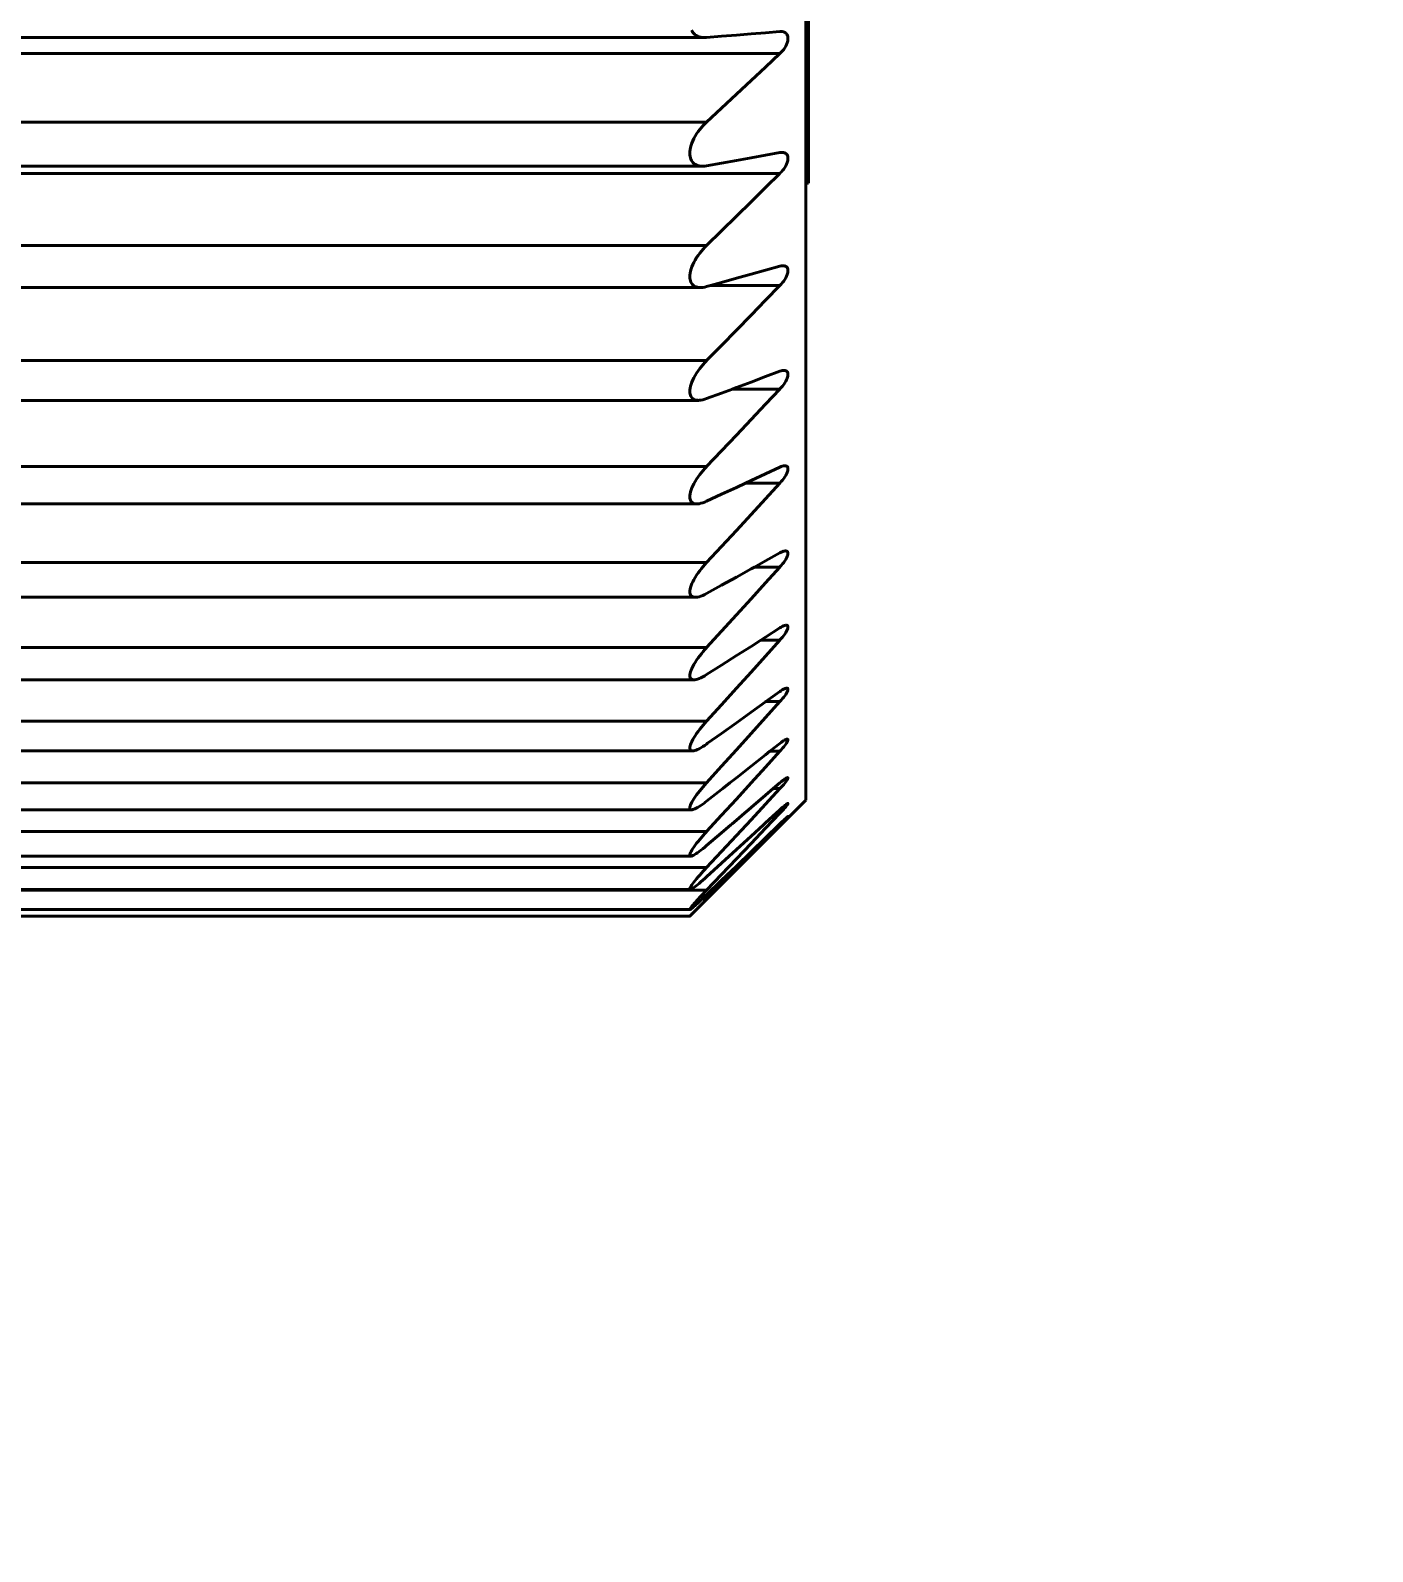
# Model space of a CAD drawing. Header units: millimetres. Extents: x 15 to 415, y 5 to 292.
# Drawn here: x 125.04 to 129.7, y 54.22 to 59.51 of the extents above; entities that cross this region are included whole.
import ezdxf

# ---------------------------------------------------------------- set-up
doc = ezdxf.new("R2010")
doc.units = ezdxf.units.MM
doc.layers.add('Annotations', color=7, linetype='Continuous')
doc.layers.add('Geometries', color=7, linetype='Continuous')
doc.styles.add('Shapr4', font='txt', dxfattribs={"height": 3.3495})
doc.dimstyles.new('ISO-25', dxfattribs={"dimtxt": 2.5, "dimasz": 2.5, "dimexe": 1.25, "dimexo": 0.625, "dimtad": 1, "dimtxsty": 'Standard', "dimcen": 2.5, "dimadec": 0, "dimazin": 0, "dimtfac": 1, "dimtmove": 0, "dimatfit": 3, "dimfxl": 1, "dimarcsym": 0})

# ---------------------------------------------------------------- blocks, each defined once
blk = doc.blocks.new('*D4')
at = {"layer": 'Annotations', "color": 0, "linetype": 'Continuous', "lineweight": 15}
for p, q in [((105.5277, 147.7639), (154.7628, 147.7639)), ((153.5128, 145.2639), (153.5128, 25.74)), ((88.3854, 23.24), (154.7628, 23.24))]:
    blk.add_line(p, q, dxfattribs=at)
at = {"layer": 'Annotations', "color": 0}
for points in [[(153.9295, 145.2639), (153.0961, 145.2639), (153.5128, 147.7639)], [(153.0961, 25.74), (153.9295, 25.74), (153.5128, 23.24)]]:
    blk.add_solid(points, dxfattribs=at)
at = {"layer": 'Defpoints', "color": 0}
for p in [(104.9027, 147.7639), (87.7604, 23.24), (153.5128, 23.24)]:
    blk.add_point(p, dxfattribs=at)
at = {"layer": 'Annotations', "color": 0, "lineweight": 15, "insert": (150.8191, 80.8075), "char_height": 3.3495, "attachment_point": 5, "rotation": 90, "style": 'Shapr4'}
blk.add_mtext('\\A1;124,52', dxfattribs=at)

msp = doc.modelspace()

# ---------------------------------------------------------------- linework, layer by layer
at = {"layer": 'Geometries', "linetype": 'Continuous', "lineweight": 40}
for p, q in [((127.7318, 58.9769), (127.7318, 59.9408)), ((127.7418, 59.9408), (127.7418, 58.9769)), ((123.0853, 59.4822), (127.3808, 59.4822)), ((127.3792, 59.4822), (127.3748, 59.4824)), ((127.381, 59.4822), (127.3808, 59.4822)), ((127.3875, 59.4825), (127.381, 59.4822)), ((127.6422, 59.5036), (127.6455, 59.5037)), ((122.8239, 59.4268), (127.6422, 59.4268)), ((127.6424, 59.427), (127.6422, 59.4268)), ((127.3875, 59.189), (123.0786, 59.189)), ((127.3871, 59.1887), (127.3875, 59.189)), ((127.6466, 59.0834), (127.6479, 59.0834)), ((127.6479, 59.0834), (127.6492, 59.0835)), ((122.8239, 59.0104), (127.6422, 59.0104)), ((123.0929, 59.0352), (127.3732, 59.0352)), ((127.3732, 59.0352), (127.3724, 59.0352)), ((127.3875, 59.0365), (127.381, 59.0356)), ((127.6424, 59.0107), (127.6422, 59.0104)), ((127.7318, 58.9769), (127.7418, 58.9769)), ((127.7318, 56.832), (127.7318, 58.9769)), ((127.3875, 58.76), (123.0786, 58.76)), ((127.3871, 58.7597), (127.3875, 58.76)), ((127.6525, 58.6898), (127.6527, 58.6898)), ((127.3875, 58.6171), (127.4007, 58.6208)), ((127.4007, 58.6208), (127.6422, 58.6208)), ((127.6424, 58.6211), (127.6422, 58.6208)), ((123.1001, 58.6139), (127.366, 58.6139)), ((127.366, 58.6139), (127.3626, 58.614)), ((127.3661, 58.6139), (127.366, 58.6139)), ((127.3875, 58.6171), (127.381, 58.6156)), ((127.3875, 58.3597), (123.0786, 58.3597)), ((127.3871, 58.3594), (127.3875, 58.3597)), ((127.6548, 58.3258), (127.656, 58.3258)), ((127.656, 58.3258), (127.6563, 58.3258)), ((127.6422, 58.2611), (127.4771, 58.2611)), ((127.6424, 58.2613), (127.6422, 58.2611)), ((123.1067, 58.2218), (127.3594, 58.2218)), ((127.3593, 58.2218), (127.3568, 58.2219)), ((127.3599, 58.2218), (127.3593, 58.2218)), ((127.3875, 58.2277), (127.381, 58.2255)), ((127.3875, 57.9915), (123.0786, 57.9915)), ((127.3871, 57.9911), (127.3875, 57.9915)), ((127.6585, 57.9945), (127.659, 57.9945)), ((127.659, 57.9945), (127.6595, 57.9945)), ((127.6422, 57.9341), (127.5228, 57.9341)), ((127.6424, 57.9344), (127.6422, 57.9341)), ((123.1129, 57.862), (127.3532, 57.862)), ((127.3532, 57.862), (127.352, 57.862)), ((127.3539, 57.862), (127.3532, 57.862)), ((127.3875, 57.8712), (127.381, 57.8684)), ((127.3875, 57.6581), (123.0786, 57.6581)), ((127.3871, 57.6578), (127.3875, 57.6581)), ((127.6422, 57.6426), (127.5535, 57.6426)), ((127.6424, 57.6428), (127.6422, 57.6426)), ((123.1184, 57.5373), (127.3476, 57.5373)), ((127.3477, 57.5373), (127.3472, 57.5373)), ((127.3477, 57.5373), (127.3476, 57.5373)), ((127.349, 57.5374), (127.3477, 57.5373)), ((127.3477, 57.5373), (127.3477, 57.5373)), ((127.3875, 57.5507), (127.381, 57.5473)), ((127.664, 57.4403), (127.6644, 57.4403)), ((127.3875, 57.3624), (123.0786, 57.3624)), ((127.3871, 57.3621), (127.3875, 57.3624)), ((127.6422, 57.3888), (127.576, 57.3888)), ((127.6424, 57.3891), (127.6422, 57.3888)), ((123.1233, 57.2505), (127.3428, 57.2505)), ((127.3428, 57.2505), (127.3413, 57.2505)), ((127.3875, 57.2687), (127.381, 57.2647)), ((127.5933, 57.1748), (127.6422, 57.2099)), ((127.5933, 57.1748), (127.6422, 57.1748)), ((127.6424, 57.1751), (127.6422, 57.1748)), ((127.3875, 57.1067), (123.0786, 57.1067)), ((127.3871, 57.1064), (127.3875, 57.1067)), ((127.6672, 57.0448), (127.6675, 57.0449)), ((127.6675, 57.0449), (127.668, 57.0448)), ((123.1274, 57.0037), (127.3386, 57.0037)), ((127.3875, 57.0275), (127.381, 57.023)), ((127.3875, 57.0275), (127.391, 57.03)), ((127.6073, 57.0023), (127.6422, 57.0023)), ((127.6074, 57.0023), (127.6422, 57.0299)), ((127.6424, 57.0026), (127.6422, 57.0023)), ((127.3875, 56.8931), (123.0786, 56.8931)), ((127.3871, 56.8927), (127.3875, 56.8931)), ((127.4432, 56.8728), (127.4686, 56.8927)), ((127.6191, 56.8728), (127.6422, 56.8926)), ((127.6684, 56.9109), (127.6687, 56.9109)), ((127.6687, 56.9109), (127.6692, 56.9108)), ((127.3289, 56.4291), (127.7318, 56.832)), ((127.3875, 56.8289), (127.381, 56.8239)), ((127.619, 56.8727), (127.6422, 56.8727)), ((127.6424, 56.873), (127.6422, 56.8727)), ((123.1309, 56.7991), (127.3352, 56.7991)), ((127.3343, 56.7991), (127.3339, 56.7992)), ((127.3351, 56.7991), (127.335, 56.7991)), ((127.3355, 56.7991), (127.3351, 56.7991)), ((127.5333, 56.7992), (127.5193, 56.7872)), ((127.6291, 56.7871), (127.6422, 56.7871)), ((127.6292, 56.7872), (127.6422, 56.7991)), ((127.6424, 56.7874), (127.6422, 56.7871)), ((127.6694, 56.821), (127.6695, 56.821)), ((127.6695, 56.821), (127.6698, 56.8209)), ((127.3875, 56.7233), (123.0786, 56.7233)), ((127.3871, 56.7229), (127.3875, 56.7233)), ((127.4714, 56.7462), (127.476, 56.7502)), ((127.5846, 56.7462), (127.5889, 56.7502)), ((127.638, 56.7462), (127.6422, 56.7462)), ((127.6381, 56.7462), (127.6422, 56.7502)), ((127.6424, 56.7464), (127.6422, 56.7462)), ((127.3875, 56.6747), (127.381, 56.6692)), ((123.1336, 56.6382), (127.3324, 56.6382)), ((127.3324, 56.6382), (127.3319, 56.6382)), ((127.3875, 56.5986), (123.0786, 56.5986)), ((127.3875, 56.566), (127.381, 56.5601)), ((127.3871, 56.5983), (127.3875, 56.5986)), ((127.3875, 56.5201), (123.0786, 56.5201)), ((123.1356, 56.5223), (127.3305, 56.5223)), ((127.3304, 56.5223), (127.3303, 56.5223)), ((127.3871, 56.5198), (127.3875, 56.5201)), ((127.3875, 56.4884), (127.3714, 56.4884)), ((127.3875, 56.5037), (127.381, 56.4975)), ((127.3816, 56.4824), (127.3875, 56.4884)), ((123.1368, 56.4524), (127.3293, 56.4524)), ((123.1372, 56.4291), (127.3289, 56.4291)), ((127.3289, 56.4291), (127.3294, 56.4296)), ((127.3293, 56.4524), (127.3293, 56.4524))]:
    msp.add_line(p, q, dxfattribs=at)
at = {"layer": 'Geometries', "linetype": 'Continuous', "lineweight": 40, "flags": 128}
for points in [[(127.3748, 59.4824), (127.3741, 59.4825), (127.3677, 59.4834), (127.3615, 59.485), (127.3557, 59.4873), (127.3511, 59.4897), (127.3468, 59.4927), (127.3429, 59.4962), (127.3393, 59.5003), (127.3367, 59.5041), (127.3344, 59.5083)], [(127.3808, 59.4822), (127.3807, 59.4822), (127.3792, 59.4822)], [(127.3875, 59.4825), (127.4395, 59.4868), (127.491, 59.491), (127.542, 59.4952), (127.5923, 59.4994), (127.6422, 59.5036)], [(127.6466, 59.5037), (127.6504, 59.5034), (127.6543, 59.5025), (127.6579, 59.5011), (127.6607, 59.4994), (127.6633, 59.4973), (127.6655, 59.4948), (127.6671, 59.4923), (127.6683, 59.4894), (127.6693, 59.4863), (127.6698, 59.4828), (127.67, 59.4791), (127.6698, 59.4752), (127.6692, 59.4715), (127.6684, 59.4678), (127.6673, 59.4641), (127.665, 59.4582), (127.6622, 59.4525), (127.6589, 59.4468), (127.6552, 59.4414), (127.6512, 59.4364), (127.6468, 59.4314), (127.6424, 59.427)], [(127.6455, 59.5037), (127.6464, 59.5037), (127.6466, 59.5037)], [(127.6422, 59.4268), (127.5923, 59.3801), (127.542, 59.3329), (127.491, 59.2854), (127.4395, 59.2374), (127.3875, 59.189)], [(127.3724, 59.0352), (127.3677, 59.0354), (127.3615, 59.0363), (127.3557, 59.0379), (127.3511, 59.0397), (127.3468, 59.0421), (127.3429, 59.045), (127.3393, 59.0485), (127.3367, 59.0518), (127.3344, 59.0556), (127.3325, 59.0597), (127.3309, 59.0643), (127.3298, 59.0692), (127.3291, 59.0746), (127.3289, 59.0802), (127.3291, 59.086), (127.33, 59.0932), (127.3315, 59.1006), (127.3335, 59.1081), (127.3362, 59.1159), (127.3394, 59.1236), (127.343, 59.1312), (127.3476, 59.1396), (127.3527, 59.1478), (127.3581, 59.1558), (127.3638, 59.1633), (127.3694, 59.1702), (127.3753, 59.1768), (127.3813, 59.1831), (127.3871, 59.1887)], [(127.3875, 59.0365), (127.4395, 59.046), (127.491, 59.0553), (127.542, 59.0645), (127.5923, 59.0737), (127.6422, 59.0828)], [(127.6422, 59.0828), (127.6464, 59.0833), (127.6466, 59.0834)], [(127.6508, 59.0834), (127.6543, 59.083), (127.6579, 59.0821), (127.6607, 59.0808), (127.6633, 59.0791), (127.6655, 59.0769), (127.6671, 59.0747), (127.6683, 59.0722), (127.6693, 59.0693), (127.6698, 59.0661), (127.67, 59.0626), (127.6698, 59.0589), (127.6692, 59.0554), (127.6684, 59.0518), (127.6673, 59.0482), (127.665, 59.0424), (127.6622, 59.0368), (127.6589, 59.0311), (127.6552, 59.0256), (127.6512, 59.0204), (127.6468, 59.0152), (127.6424, 59.0107)], [(127.6492, 59.0835), (127.6504, 59.0834), (127.6508, 59.0834)], [(127.3746, 59.0352), (127.3741, 59.0352), (127.3732, 59.0352)], [(127.381, 59.0356), (127.3807, 59.0356), (127.3746, 59.0352)], [(127.6422, 59.0104), (127.5923, 58.9612), (127.542, 58.9116), (127.491, 58.8615), (127.4395, 58.811), (127.3875, 58.76)], [(127.3626, 58.614), (127.3615, 58.6141), (127.3557, 58.6149), (127.3511, 58.6162), (127.3468, 58.6179), (127.3429, 58.6203), (127.3393, 58.6231), (127.3367, 58.626), (127.3344, 58.6292), (127.3325, 58.6329), (127.3309, 58.637), (127.3298, 58.6415), (127.3291, 58.6464), (127.3289, 58.6517), (127.3291, 58.6572), (127.33, 58.664), (127.3315, 58.6711), (127.3335, 58.6783), (127.3362, 58.6859), (127.3394, 58.6935), (127.343, 58.701), (127.3476, 58.7094), (127.3527, 58.7177), (127.3581, 58.7257), (127.3638, 58.7333), (127.3694, 58.7404), (127.3753, 58.7473), (127.3813, 58.7538), (127.3871, 58.7597)], [(127.4007, 58.6208), (127.4395, 58.6316), (127.491, 58.6459), (127.542, 58.6601), (127.5923, 58.6742), (127.6422, 58.6882)], [(127.6422, 58.6882), (127.6464, 58.6891), (127.6466, 58.6892)], [(127.6548, 58.6897), (127.6579, 58.6892), (127.6607, 58.6884), (127.6633, 58.6871), (127.6655, 58.6853), (127.6671, 58.6834), (127.6683, 58.6812), (127.6693, 58.6786), (127.6698, 58.6757), (127.67, 58.6724), (127.6698, 58.6689), (127.6692, 58.6656), (127.6684, 58.6622), (127.6673, 58.6587), (127.665, 58.6531), (127.6622, 58.6476), (127.6589, 58.6419), (127.6552, 58.6364), (127.6512, 58.6311), (127.6468, 58.6258), (127.6424, 58.6211)], [(127.6466, 58.6892), (127.6504, 58.6897), (127.6525, 58.6898)], [(127.6527, 58.6898), (127.6543, 58.6897), (127.6548, 58.6897)], [(127.6422, 58.6208), (127.5923, 58.5695), (127.542, 58.5178), (127.491, 58.4656), (127.4395, 58.4129), (127.3875, 58.3597)], [(127.381, 58.6156), (127.3807, 58.6155), (127.3741, 58.6144), (127.3677, 58.614), (127.3661, 58.6139)], [(127.3568, 58.2219), (127.3557, 58.2219), (127.3511, 58.2226), (127.3468, 58.2237), (127.3429, 58.2254), (127.3393, 58.2276), (127.3367, 58.2299), (127.3344, 58.2327), (127.3325, 58.2359), (127.3309, 58.2395), (127.3298, 58.2435), (127.3291, 58.248), (127.3289, 58.2528), (127.3291, 58.2579), (127.33, 58.2643), (127.3315, 58.2711), (127.3335, 58.278), (127.3362, 58.2853), (127.3394, 58.2927), (127.343, 58.3), (127.3476, 58.3084), (127.3527, 58.3166), (127.3581, 58.3246), (127.3638, 58.3324), (127.3694, 58.3396), (127.3753, 58.3465), (127.3813, 58.3533), (127.3871, 58.3594)], [(127.4772, 58.2611), (127.491, 58.2663), (127.542, 58.2853), (127.5923, 58.3042), (127.6422, 58.3229)], [(127.6422, 58.3229), (127.6464, 58.3243), (127.6466, 58.3243)], [(127.6563, 58.3258), (127.6579, 58.3257), (127.6607, 58.3253), (127.6633, 58.3244), (127.6655, 58.323), (127.6671, 58.3215), (127.6683, 58.3196), (127.6693, 58.3173), (127.6698, 58.3147), (127.67, 58.3117), (127.6698, 58.3085), (127.6692, 58.3054), (127.6684, 58.3022), (127.6673, 58.2988), (127.665, 58.2934), (127.6622, 58.288), (127.6589, 58.2824), (127.6552, 58.2769), (127.6512, 58.2716), (127.6468, 58.2662), (127.6424, 58.2613)], [(127.6466, 58.3243), (127.6504, 58.3253), (127.6543, 58.3258), (127.6548, 58.3258)], [(127.6422, 58.2611), (127.5923, 58.2081), (127.542, 58.1547), (127.491, 58.1007), (127.4395, 58.0464), (127.3875, 57.9915)], [(127.3875, 58.2277), (127.4395, 58.2471), (127.4772, 58.2611)], [(127.381, 58.2255), (127.3807, 58.2254), (127.3741, 58.2236), (127.3677, 58.2224), (127.3615, 58.2219), (127.3599, 58.2218)], [(127.352, 57.862), (127.3511, 57.862), (127.3468, 57.8625), (127.3429, 57.8636), (127.3393, 57.8652), (127.3367, 57.8669), (127.3344, 57.8692), (127.3325, 57.8718), (127.3309, 57.8749), (127.3298, 57.8784), (127.3291, 57.8824), (127.3289, 57.8867), (127.3291, 57.8914), (127.33, 57.8974), (127.3315, 57.9037), (127.3335, 57.9103), (127.3362, 57.9173), (127.3394, 57.9244), (127.343, 57.9315), (127.3476, 57.9397), (127.3527, 57.9478), (127.3581, 57.9558), (127.3638, 57.9636), (127.3694, 57.9708), (127.3753, 57.9779), (127.3813, 57.9848), (127.3871, 57.9911)], [(127.5228, 57.9341), (127.542, 57.9431), (127.5923, 57.9666), (127.6422, 57.9899)], [(127.6422, 57.9899), (127.6464, 57.9917), (127.6466, 57.9918)], [(127.6595, 57.9945), (127.6607, 57.9944), (127.6633, 57.9939), (127.6655, 57.993), (127.6671, 57.9918), (127.6683, 57.9903), (127.6693, 57.9883), (127.6698, 57.986), (127.67, 57.9834), (127.6698, 57.9805), (127.6692, 57.9776), (127.6684, 57.9746), (127.6673, 57.9714), (127.665, 57.9663), (127.6622, 57.961), (127.6589, 57.9555), (127.6552, 57.9501), (127.6512, 57.9448), (127.6468, 57.9393), (127.6424, 57.9344)], [(127.6466, 57.9918), (127.6504, 57.9931), (127.6543, 57.994), (127.6579, 57.9945), (127.6585, 57.9945)], [(127.6422, 57.9341), (127.5923, 57.8799), (127.542, 57.8252), (127.491, 57.77), (127.4395, 57.7143), (127.3875, 57.6581)], [(127.3875, 57.8712), (127.4395, 57.8954), (127.491, 57.9193), (127.5228, 57.9341)], [(127.381, 57.8684), (127.3807, 57.8683), (127.3741, 57.8659), (127.3677, 57.864), (127.3615, 57.8627), (127.3557, 57.862), (127.3539, 57.862)], [(127.5536, 57.6426), (127.5923, 57.6641), (127.6422, 57.6918)], [(127.6422, 57.6918), (127.6464, 57.694), (127.6466, 57.6941)], [(127.6616, 57.6985), (127.6633, 57.6984), (127.6655, 57.6979), (127.6671, 57.6971), (127.6683, 57.6959), (127.6693, 57.6943), (127.6698, 57.6924), (127.67, 57.6901), (127.6698, 57.6875), (127.6692, 57.6849), (127.6684, 57.6821), (127.6673, 57.6791), (127.665, 57.6742), (127.6622, 57.6692), (127.6589, 57.6638), (127.6552, 57.6585), (127.6512, 57.6533), (127.6468, 57.6478), (127.6424, 57.6428)], [(127.6466, 57.6941), (127.6504, 57.6958), (127.6543, 57.6972), (127.6579, 57.6982), (127.6595, 57.6984)], [(127.6595, 57.6984), (127.6607, 57.6985), (127.6616, 57.6985)], [(127.3472, 57.5373), (127.3468, 57.5373), (127.3429, 57.5377), (127.3393, 57.5387), (127.3367, 57.5399), (127.3344, 57.5415), (127.3325, 57.5436), (127.3309, 57.5462), (127.3298, 57.5492), (127.3291, 57.5526), (127.3289, 57.5565), (127.3291, 57.5607), (127.33, 57.5662), (127.3315, 57.572), (127.3335, 57.5782), (127.3362, 57.5848), (127.3394, 57.5916), (127.343, 57.5985), (127.3476, 57.6064), (127.3527, 57.6143), (127.3581, 57.6222), (127.3638, 57.6299), (127.3694, 57.6372), (127.3753, 57.6444), (127.3813, 57.6513), (127.3871, 57.6578)], [(127.6422, 57.6426), (127.5923, 57.5875), (127.542, 57.532), (127.491, 57.476), (127.4395, 57.4195), (127.3875, 57.3624)], [(127.3875, 57.5507), (127.4395, 57.5795), (127.491, 57.6079), (127.542, 57.6361), (127.5536, 57.6426)], [(127.381, 57.5473), (127.3807, 57.5472), (127.3741, 57.5441), (127.3677, 57.5415), (127.3615, 57.5395), (127.3557, 57.5381), (127.3511, 57.5375), (127.349, 57.5374)], [(127.576, 57.3888), (127.5923, 57.3992), (127.6422, 57.4312)], [(127.6422, 57.4312), (127.6464, 57.4337), (127.6466, 57.4338)], [(127.6644, 57.4403), (127.6655, 57.4402), (127.6671, 57.4397), (127.6683, 57.4389), (127.6693, 57.4377), (127.6698, 57.4361), (127.67, 57.4341), (127.6698, 57.4318), (127.6692, 57.4295), (127.6684, 57.427), (127.6673, 57.4243), (127.665, 57.4197), (127.6622, 57.4149), (127.6589, 57.4098), (127.6552, 57.4046), (127.6512, 57.3994), (127.6468, 57.394), (127.6424, 57.3891)], [(127.6466, 57.4338), (127.6504, 57.4359), (127.6543, 57.4378), (127.6579, 57.4391), (127.6607, 57.4399), (127.6627, 57.4402)], [(127.6627, 57.4402), (127.6633, 57.4402), (127.664, 57.4403)], [(127.3413, 57.2505), (127.3393, 57.2508), (127.3367, 57.2514), (127.3344, 57.2525), (127.3325, 57.254), (127.3309, 57.256), (127.3298, 57.2584), (127.3291, 57.2614), (127.3289, 57.2647), (127.3291, 57.2684), (127.33, 57.2733), (127.3315, 57.2786), (127.3335, 57.2843), (127.3362, 57.2905), (127.3394, 57.2969), (127.343, 57.3035), (127.3476, 57.3111), (127.3527, 57.3189), (127.3581, 57.3266), (127.3638, 57.3342), (127.3694, 57.3414), (127.3753, 57.3486), (127.3813, 57.3556), (127.3871, 57.3621)], [(127.6422, 57.3888), (127.5923, 57.3334), (127.542, 57.2775), (127.491, 57.2211), (127.4395, 57.1642), (127.3875, 57.1067)], [(127.3875, 57.2687), (127.4395, 57.3018), (127.491, 57.3346), (127.542, 57.367), (127.576, 57.3888)], [(127.3429, 57.2505), (127.3429, 57.2505), (127.3428, 57.2505)], [(127.381, 57.2647), (127.3807, 57.2646), (127.3741, 57.2609), (127.3677, 57.2576), (127.3615, 57.2549), (127.3557, 57.2528), (127.3511, 57.2516), (127.3468, 57.2508), (127.3429, 57.2505)], [(127.6422, 57.2099), (127.6464, 57.2128), (127.6466, 57.213)], [(127.668, 57.2214), (127.6683, 57.2213), (127.6693, 57.2204), (127.6698, 57.2192), (127.67, 57.2176), (127.6698, 57.2157), (127.6692, 57.2137), (127.6684, 57.2114), (127.6673, 57.2089), (127.665, 57.2047), (127.6622, 57.2002), (127.6589, 57.1954), (127.6552, 57.1904), (127.6512, 57.1853), (127.6468, 57.18), (127.6424, 57.1751)], [(127.6466, 57.213), (127.6504, 57.2155), (127.6543, 57.2177), (127.6579, 57.2195), (127.6607, 57.2207), (127.6633, 57.2214), (127.6652, 57.2218)], [(127.6652, 57.2218), (127.6655, 57.2218), (127.6659, 57.2218)], [(127.6659, 57.2218), (127.6671, 57.2217), (127.668, 57.2214)], [(127.6422, 57.1748), (127.5923, 57.1194), (127.542, 57.0636), (127.491, 57.0073), (127.4395, 56.9505), (127.3875, 56.8931)], [(127.391, 57.03), (127.4395, 57.0646), (127.491, 57.1014), (127.542, 57.1379), (127.5923, 57.1741), (127.5933, 57.1748)], [(127.3365, 57.0039), (127.3344, 57.0044), (127.3325, 57.0053), (127.3309, 57.0067), (127.3298, 57.0086), (127.3291, 57.0109), (127.3289, 57.0137), (127.3291, 57.0169), (127.33, 57.0212), (127.3315, 57.026), (127.3335, 57.0311), (127.3362, 57.0368), (127.3394, 57.0428), (127.343, 57.0491), (127.3476, 57.0563), (127.3527, 57.0637), (127.3581, 57.0712), (127.3638, 57.0787), (127.3694, 57.0858), (127.3753, 57.0929), (127.3813, 57.0999), (127.3871, 57.1064)], [(127.668, 57.0448), (127.6683, 57.0448), (127.6693, 57.0443), (127.6698, 57.0435), (127.67, 57.0423), (127.6698, 57.0407), (127.6692, 57.039), (127.6684, 57.037), (127.6673, 57.0349), (127.665, 57.031), (127.6622, 57.0269), (127.6589, 57.0223), (127.6552, 57.0175), (127.6512, 57.0127), (127.6468, 57.0075), (127.6424, 57.0026)], [(127.6466, 57.0334), (127.6504, 57.0362), (127.6543, 57.0388), (127.6579, 57.041), (127.6607, 57.0426), (127.6633, 57.0438), (127.6655, 57.0445), (127.6671, 57.0448), (127.6672, 57.0448)], [(127.3386, 57.0037), (127.3367, 57.0039), (127.3365, 57.0039)], [(127.3394, 57.0038), (127.3393, 57.0038), (127.3386, 57.0037)], [(127.381, 57.023), (127.3807, 57.0228), (127.3741, 57.0185), (127.3677, 57.0146), (127.3615, 57.0112), (127.3557, 57.0084), (127.3511, 57.0065), (127.3468, 57.0051), (127.3429, 57.0042), (127.3394, 57.0038)], [(127.6422, 57.0023), (127.5923, 56.9475), (127.542, 56.8922), (127.491, 56.8364), (127.4395, 56.7801), (127.3875, 56.7233)], [(127.4686, 56.8927), (127.491, 56.9104), (127.542, 56.9506), (127.5923, 56.9904), (127.6074, 57.0023)], [(127.6422, 57.0299), (127.6464, 57.0332), (127.6466, 57.0334)], [(127.3339, 56.7992), (127.3325, 56.7995), (127.3309, 56.8003), (127.3298, 56.8016), (127.3291, 56.8033), (127.3289, 56.8055), (127.3291, 56.8081), (127.33, 56.8118), (127.3315, 56.816), (127.3335, 56.8206), (127.3362, 56.8258), (127.3394, 56.8313), (127.343, 56.8371), (127.3476, 56.844), (127.3527, 56.851), (127.3581, 56.8582), (127.3638, 56.8654), (127.3694, 56.8724), (127.3753, 56.8793), (127.3813, 56.8863), (127.3871, 56.8927)], [(127.6422, 56.8926), (127.6464, 56.8962), (127.6466, 56.8964)], [(127.6692, 56.9108), (127.6693, 56.9108), (127.6698, 56.9104), (127.67, 56.9096), (127.6698, 56.9084), (127.6692, 56.907), (127.6684, 56.9053), (127.6673, 56.9034), (127.665, 56.9), (127.6622, 56.8962), (127.6589, 56.892), (127.6552, 56.8874), (127.6512, 56.8828), (127.6468, 56.8778), (127.6424, 56.873)], [(127.6466, 56.8964), (127.6504, 56.8995), (127.6543, 56.9025), (127.6579, 56.9052), (127.6607, 56.9071), (127.6633, 56.9087), (127.6655, 56.9099), (127.6671, 56.9105), (127.6683, 56.9109), (127.6684, 56.9109)], [(127.381, 56.8239), (127.3807, 56.8237), (127.3741, 56.8189), (127.3677, 56.8144), (127.3615, 56.8104), (127.3557, 56.8068), (127.3511, 56.8044), (127.3468, 56.8023), (127.3429, 56.8007), (127.3393, 56.7997), (127.3367, 56.7992), (127.3355, 56.7991)], [(127.3875, 56.8289), (127.4395, 56.8698), (127.4432, 56.8728)], [(127.6422, 56.8727), (127.5923, 56.8189), (127.542, 56.7646), (127.491, 56.7097), (127.4395, 56.6544), (127.3875, 56.5986)], [(127.5333, 56.7992), (127.542, 56.8066), (127.5923, 56.8498), (127.6191, 56.8728)], [(127.335, 56.7991), (127.3344, 56.7991), (127.3343, 56.7991)], [(127.6422, 56.7871), (127.5923, 56.7347), (127.542, 56.6818), (127.491, 56.6284), (127.4395, 56.5745), (127.3875, 56.5201)], [(127.476, 56.7502), (127.491, 56.763), (127.5193, 56.7872)], [(127.5889, 56.7502), (127.5923, 56.7533), (127.6292, 56.7872)], [(127.6422, 56.7991), (127.6464, 56.803), (127.6466, 56.8032)], [(127.6698, 56.8209), (127.6698, 56.8209), (127.67, 56.8205), (127.6698, 56.8197), (127.6692, 56.8186), (127.6684, 56.8173), (127.6673, 56.8157), (127.665, 56.8127), (127.6622, 56.8093), (127.6589, 56.8054), (127.6552, 56.8012), (127.6512, 56.7968), (127.6468, 56.792), (127.6424, 56.7874)], [(127.6699, 56.7758), (127.67, 56.7758), (127.6698, 56.7754), (127.6692, 56.7746), (127.6684, 56.7736), (127.6673, 56.7724), (127.665, 56.7699), (127.6622, 56.7669), (127.6589, 56.7634), (127.6552, 56.7595), (127.6512, 56.7554), (127.6468, 56.7509), (127.6424, 56.7464)], [(127.6466, 56.8032), (127.6504, 56.8066), (127.6543, 56.81), (127.6579, 56.813), (127.6607, 56.8153), (127.6633, 56.8173), (127.6655, 56.8189), (127.6671, 56.8199), (127.6683, 56.8206), (127.6693, 56.821), (127.6694, 56.821)], [(127.6466, 56.7545), (127.6504, 56.7582), (127.6543, 56.7619), (127.6579, 56.7653), (127.6607, 56.7679), (127.6633, 56.7703), (127.6655, 56.7723), (127.6671, 56.7736), (127.6683, 56.7747), (127.6693, 56.7754), (127.6698, 56.7758)], [(127.6698, 56.7758), (127.6698, 56.7758), (127.6699, 56.7758)], [(127.3319, 56.6382), (127.3309, 56.6384), (127.3298, 56.6391), (127.3291, 56.6402), (127.3289, 56.6418), (127.3291, 56.6439), (127.33, 56.6469), (127.3315, 56.6504), (127.3335, 56.6545), (127.3362, 56.6591), (127.3394, 56.6641), (127.343, 56.6694), (127.3476, 56.6758), (127.3527, 56.6825), (127.3581, 56.6893), (127.3638, 56.6962), (127.3694, 56.703), (127.3753, 56.7097), (127.3813, 56.7165), (127.3871, 56.7229)], [(127.6422, 56.7462), (127.5923, 56.6955), (127.542, 56.6444), (127.491, 56.5929), (127.4395, 56.5409), (127.3875, 56.4884)], [(127.3875, 56.5037), (127.4395, 56.5539), (127.491, 56.6036), (127.542, 56.6529), (127.5923, 56.7018), (127.6381, 56.7462)], [(127.3875, 56.566), (127.4395, 56.6135), (127.491, 56.6605), (127.542, 56.7071), (127.5846, 56.7462)], [(127.3875, 56.6747), (127.4395, 56.7191), (127.4714, 56.7462)], [(127.6422, 56.7502), (127.6464, 56.7543), (127.6466, 56.7545)], [(127.381, 56.6692), (127.3807, 56.669), (127.3741, 56.6636), (127.3677, 56.6586), (127.3615, 56.6539), (127.3557, 56.6498), (127.3511, 56.6467), (127.3468, 56.6441), (127.3429, 56.6418), (127.3393, 56.6401), (127.3367, 56.6391), (127.3344, 56.6384), (127.333, 56.6382)], [(127.333, 56.6382), (127.3325, 56.6382), (127.3324, 56.6382)], [(127.3303, 56.5223), (127.3298, 56.5224), (127.3291, 56.523), (127.3289, 56.524), (127.3291, 56.5254), (127.33, 56.5277), (127.3315, 56.5306), (127.3335, 56.534), (127.3362, 56.5381), (127.3394, 56.5425), (127.343, 56.5473), (127.3476, 56.5532), (127.3527, 56.5594), (127.3581, 56.5658), (127.3638, 56.5724), (127.3694, 56.5788), (127.3753, 56.5854), (127.3813, 56.592), (127.3871, 56.5983)], [(127.381, 56.5601), (127.3807, 56.5599), (127.3741, 56.554), (127.3677, 56.5485), (127.3615, 56.5432), (127.3557, 56.5384), (127.3511, 56.5349), (127.3468, 56.5316), (127.3429, 56.5288), (127.3393, 56.5264), (127.3367, 56.5248), (127.3344, 56.5236), (127.3325, 56.5227), (127.3312, 56.5224)], [(127.3289, 56.4528), (127.3289, 56.4528), (127.3291, 56.4537), (127.33, 56.4553), (127.3315, 56.4575), (127.3335, 56.4603), (127.3362, 56.4637), (127.3394, 56.4676), (127.343, 56.4718), (127.3476, 56.4771), (127.3527, 56.4828), (127.3581, 56.4887), (127.3638, 56.4949), (127.3694, 56.5011), (127.3753, 56.5073), (127.3813, 56.5137), (127.3871, 56.5198)], [(127.3312, 56.5224), (127.3309, 56.5224), (127.3304, 56.5223)], [(127.3714, 56.4884), (127.3677, 56.4849), (127.3615, 56.4792), (127.3557, 56.4738), (127.3511, 56.4697), (127.3468, 56.4658), (127.3429, 56.4624), (127.3393, 56.4594), (127.3367, 56.4573), (127.3344, 56.4555), (127.3325, 56.4541), (127.3309, 56.4531), (127.3298, 56.4525), (127.3293, 56.4524)], [(127.3294, 56.4296), (127.3297, 56.4299), (127.3306, 56.4309), (127.3319, 56.4322), (127.3335, 56.4338), (127.3355, 56.4358), (127.3377, 56.4381), (127.3403, 56.4406), (127.343, 56.4435), (127.3476, 56.4481), (127.3526, 56.4531), (127.358, 56.4586), (127.3638, 56.4645), (127.3694, 56.4702), (127.3752, 56.476), (127.3813, 56.4822), (127.3816, 56.4824)], [(127.381, 56.4975), (127.3807, 56.4973), (127.3741, 56.491), (127.3714, 56.4884)], [(127.3293, 56.4524), (127.3291, 56.4525), (127.3289, 56.4528)]]:
    msp.add_lwpolyline(points, dxfattribs=at)

# ---------------------------------------------------------------- dimensions: what is measured, and where the dimension line sits
at = {"layer": 'Annotations', "linetype": 'Continuous', "lineweight": 15}
dim = msp.add_linear_dim(base=(153.5128, 23.24), p1=(104.9027, 147.7639), p2=(87.7604, 23.24), angle=90, dimstyle='ISO-25', override={"dimscale": 1, "dimgap": 0.7, "dimdec": 2, "dimlfac": 1, "dimrnd": 0.01, "dimzin": 8, "dimdsep": 44, "dimtxsty": 'Shapr4', "dimse1": 0, "dimse2": 0, "dimadec": 2, "dimtol": 0, "dimlim": 0, "dimtp": 0, "dimtm": 0, "dimtfac": 0.6, "dimtdec": 8, "dimfrac": 2, "dimtolj": 1, "dimlwd": 15, "dimlwe": 15}, dxfattribs=at)
dim.commit()
dim.dimension.update_dxf_attribs({"geometry": '*D4', "text_midpoint": (153.5128, 80.8075), "dimtype": 160})

doc.saveas('drawing.dxf')
